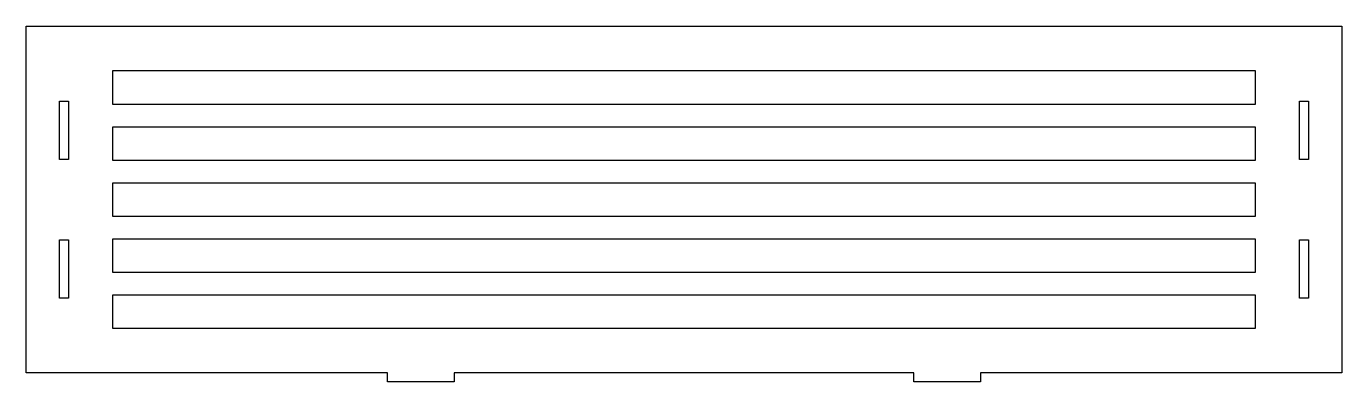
# Model space of a CAD drawing. Header units: millimetres. Extents: x 0 to 474, y 0 to 128.
import ezdxf

# ---------------------------------------------------------------- set-up
doc = ezdxf.new("R2010")
doc.units = ezdxf.units.MM

msp = doc.modelspace()

# ---------------------------------------------------------------- linework, layer by layer
for points in [[(0, 128.175), (474.05, 128.175), (474.05, 3.175), (343.835, 3.175), (343.835, 0), (319.835, 0), (319.835, 3.175), (154.215, 3.175), (154.215, 0), (130.215, 0), (130.215, 3.175), (0, 3.175)], [(31.175, 112.175), (442.875, 112.175), (442.875, 99.975), (31.175, 99.975)], [(11.925, 101.166667), (15.25, 101.166667), (15.25, 80.183333), (11.925, 80.183333)], [(458.8, 101.166667), (462.125, 101.166667), (462.125, 80.183333), (458.8, 80.183333)], [(31.175, 91.975), (442.875, 91.975), (442.875, 79.775), (31.175, 79.775)], [(31.175, 71.775), (442.875, 71.775), (442.875, 59.575), (31.175, 59.575)], [(11.925, 51.166667), (15.25, 51.166667), (15.25, 30.183333), (11.925, 30.183333)], [(31.175, 51.575), (442.875, 51.575), (442.875, 39.375), (31.175, 39.375)], [(458.8, 51.166667), (462.125, 51.166667), (462.125, 30.183333), (458.8, 30.183333)], [(31.175, 31.375), (442.875, 31.375), (442.875, 19.175), (31.175, 19.175)]]:
    msp.add_lwpolyline(points, close=True)

doc.saveas('drawing.dxf')
